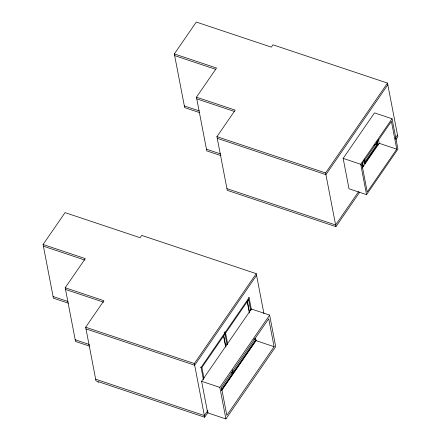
<?xml version="1.0" encoding="UTF-8"?>
<svg xmlns="http://www.w3.org/2000/svg" width="441" height="441" viewBox="0 0 441 441"><rect width="100%" height="100%" fill="white"/><g stroke="black" fill="none" stroke-linecap="round" stroke-linejoin="round"><path stroke-width="0.66" d="M68.349 303.188L53.416 298.199L43.075 244.507L65.036 212.623L140.1 237.705L141.699 235.389L256.243 273.663L263.933 313.595M199.608 112.609L184.674 107.621L174.338 53.934L196.295 22.05L271.364 47.132L272.962 44.811L387.507 83.084L397.843 136.776L395.897 139.604M89.732 346.202L75.527 341.455L65.191 287.769L85.273 258.608L43.075 244.507M220.996 155.629L206.79 150.883L196.449 97.191L216.537 68.03L174.338 53.934M208.185 412.137L204.679 417.225L96.006 380.914L85.67 327.222L103.927 300.712L65.191 287.769M359.691 192.171L335.943 226.652L227.269 190.341L216.928 136.649L235.191 110.134L196.449 97.191M204.679 417.225L194.343 363.538L256.243 273.663M335.943 226.652L325.601 172.96L387.507 83.084M256.568 275.338L194.663 365.214L85.989 328.903M387.826 84.76L325.927 174.636L217.253 138.325M343.159 158.396L374.508 112.874L392.071 118.745L397.925 149.135L366.57 194.657L349.007 188.787L343.159 158.396L360.716 164.261L366.57 194.657M203.428 379.695L201.063 367.419L249.099 297.681L248.41 297.454M203.979 378.169L201.912 367.452L224.971 333.98L224.359 333.776M248.013 299.428L248.625 299.632L225.572 333.104L224.96 332.9M201.609 381.305L251.409 309.003L269.633 315.095L275.708 346.654L225.913 418.95L207.689 412.859L201.609 381.305L219.833 387.391L225.913 418.95M360.716 164.261L392.071 118.745M374.1 145.734L374.867 144.626M376.366 141.974L376.879 144.615L365.049 161.792L364.536 159.151M362.111 167.26L362.871 166.152L362.221 162.779M362.105 168.12L379.194 143.303L378.433 139.334M219.833 387.391L269.633 315.095M253.823 339.548L254.088 339.168M221.564 389.304L232.55 373.351L231.123 372.871M255.973 339.344L233.151 372.474L232.545 372.27M221.531 390.467L255.874 340.601L255.438 338.335M207.86 410.461L204.359 415.549L95.686 379.238M221.465 390.709L256.138 340.369M358.588 191.626L335.618 224.971L226.944 188.66M395.186 138.491L397.523 135.095M396.757 149.174L367.237 192.033L361.885 164.228L391.404 121.363L396.757 149.174L379.194 143.303M274.098 346.692L226.828 415.323L221.443 387.358L268.712 318.722L274.098 346.692L255.874 340.601M174.658 55.61L215.561 69.276M376.84 144.439L378.13 144.869L377.353 140.817M375.572 144.179L376.879 144.615M196.774 98.872L234.221 111.38M184.355 105.945L199.282 110.934M362.072 165.882L363.362 166.312L362.711 162.938M216.928 136.649L325.601 172.96M206.465 149.207L220.671 153.953M43.4 246.188L84.948 260.069M254.578 338.456L255.598 338.798M224.772 331.908L225.379 332.112L227.76 344.476M224.166 332.784L224.778 332.988L227.043 344.752M65.511 289.445L103.607 302.173M53.091 296.523L68.024 301.512M232.732 373.257L233.344 373.466L232.677 370.01M232.131 374.139L232.738 374.343L232.181 371.421M85.67 327.222L194.343 363.538M201.3 367.248L201.912 367.452M200.379 367.193L201.063 367.419M75.207 339.779L89.413 344.526M97.963 382.033L98.608 382.253M377.127 142.008L377.645 144.709L364.641 163.583L363.99 160.21M364.481 160.37L365.131 163.743M361.852 164.741L362.105 166.064M249.099 297.681L251.458 309.957M248.625 299.632L250.692 310.348M247.357 300.955L249.501 312.085M247.147 301.374L249.397 313.066M223.697 335.303L225.946 346.979M223.389 335.199L225.632 346.874"/></g></svg>
